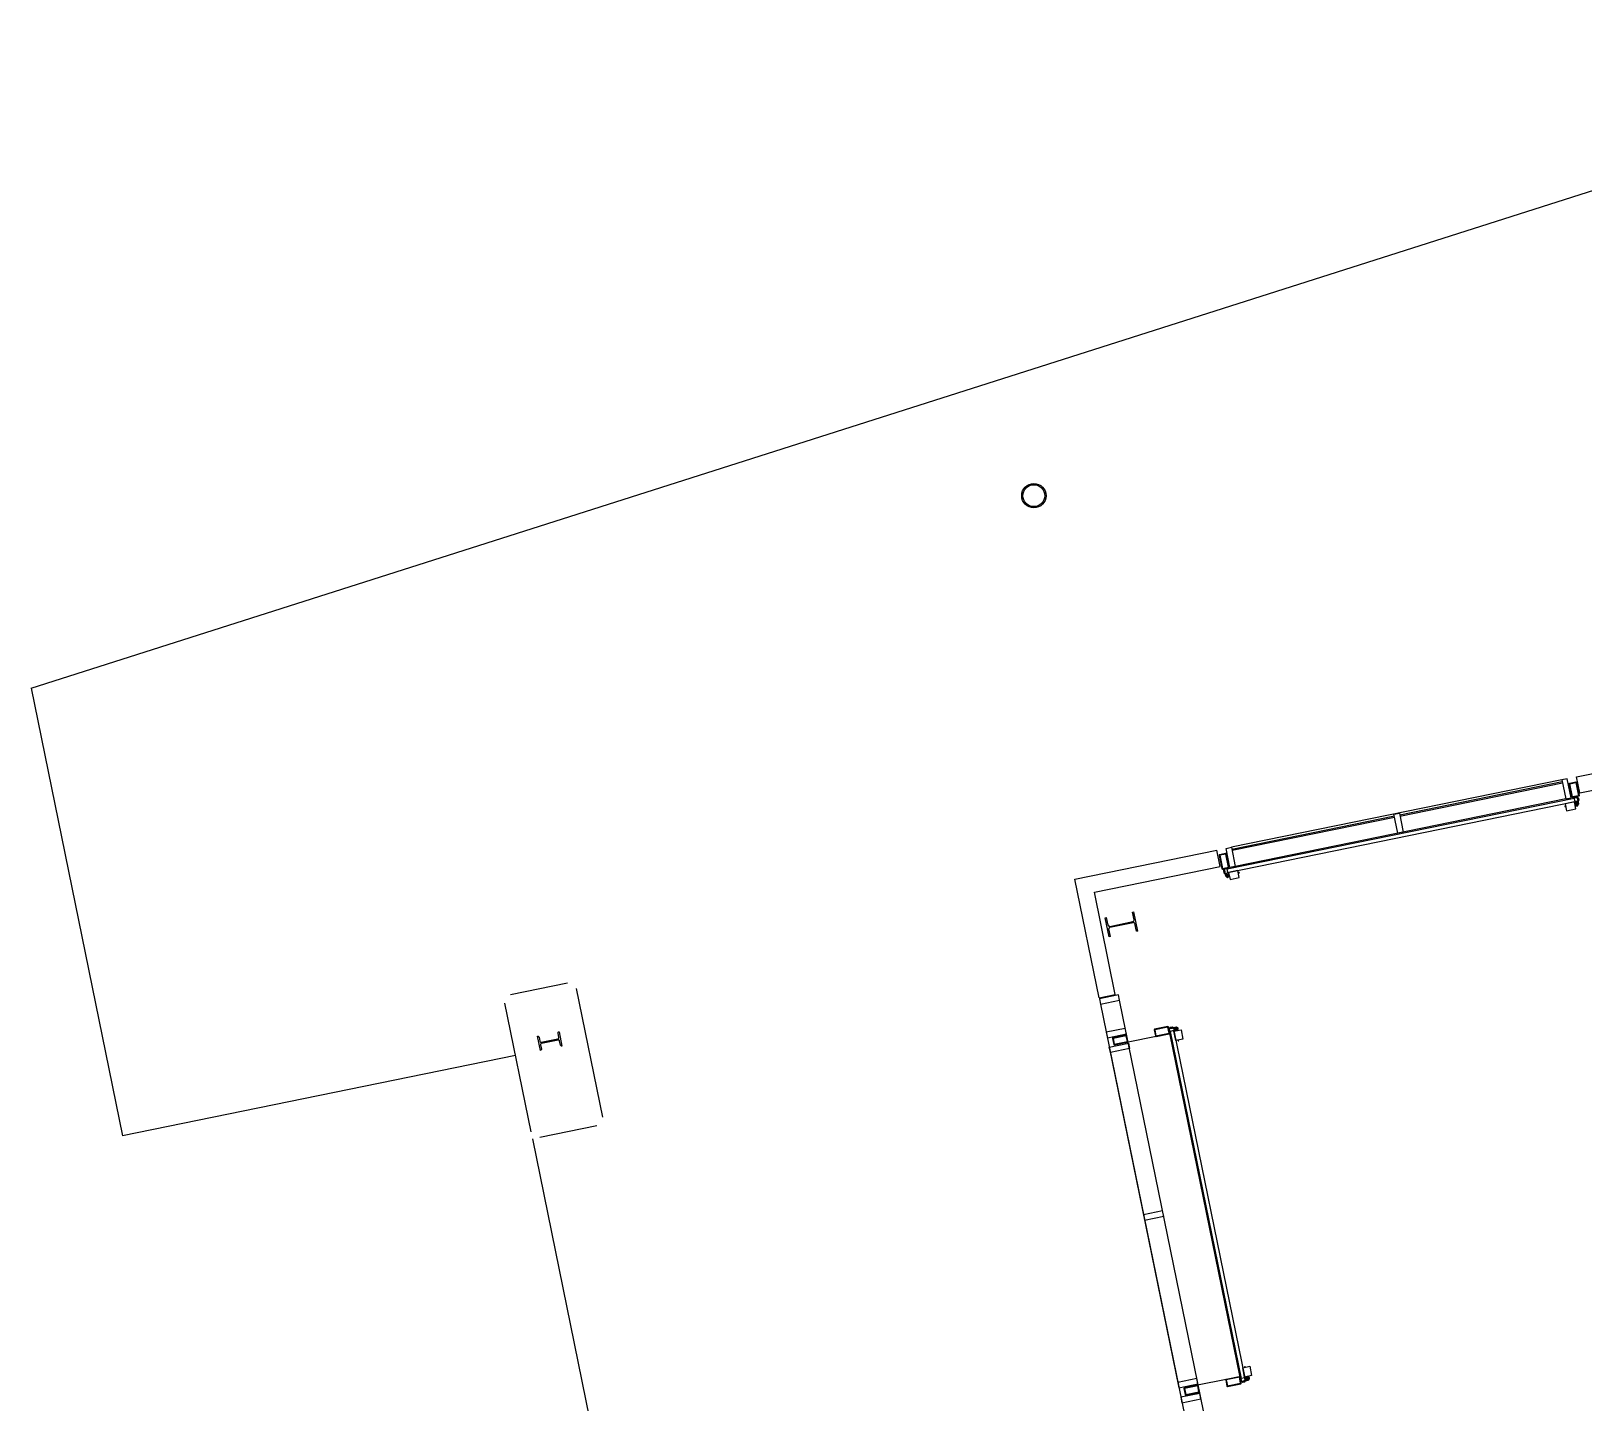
# Model space of a CAD drawing. Header units: inches. Extents: x 69200290 to 69203202, y 27682282 to 27684146.
# Drawn here: x 69200290 to 69200929, y 27683100 to 27683665 of the extents above; entities that cross this region are included whole.
import ezdxf

# ---------------------------------------------------------------- set-up
doc = ezdxf.new("R2010")
doc.units = ezdxf.units.IN
doc.header["$LTSCALE"] = 10
doc.header["$MEASUREMENT"] = 0
doc.layers.get('0').update_dxf_attribs({"linetype": 'CONTINUOUS'})
for name, color, linetype in [('A-DOOR', 2, 'CONTINUOUS'), ('A-GLAZ', 1, 'CONTINUOUS'), ('A-ROOF', 2, 'CONTINUOUS'), ('A-SITE', 3, 'CONTINUOUS'), ('A-WALL', 5, 'CONTINUOUS')]:
    doc.layers.add(name, color=color, linetype=linetype)

# ---------------------------------------------------------------- blocks, each defined once
blk = doc.blocks.new('W12x45')
for p, q in [((-4.0225, 5.455), (-4.0225, 6.03)), ((-4.0225, 6.03), (4.0225, 6.03)), ((-4.0225, 5.455), (-0.7675, 5.455)), ((-0.1675, 4.855), (-0.1675, -4.855)), ((0.1675, 4.855), (0.1675, -4.855)), ((0.7675, 5.455), (4.0225, 5.455)), ((4.0225, 6.03), (4.0225, 5.455)), ((-4.0225, -6.03), (-4.0225, -5.455)), ((-4.0225, -5.455), (-0.7675, -5.455)), ((-4.0225, -6.03), (4.0225, -6.03)), ((0.7675, -5.455), (4.0225, -5.455)), ((4.0225, -5.455), (4.0225, -6.03))]:
    blk.add_line(p, q)
for centre, start, end in [((-0.7675, 4.855), 0, 90), ((0.7675, 4.855), 90, 180), ((-0.7675, -4.855), 270, 0), ((0.7675, -4.855), 180, 270)]:
    blk.add_arc(centre, 0.6, start, end)

msp = doc.modelspace()

# ---------------------------------------------------------------- linework, layer by layer
at = {"layer": 'A-DOOR'}
for p, q in [((69200925.79, 27683349.69), (69200924.57, 27683349.44)), ((69200924.57, 27683349.44), (69200924.62, 27683349.2)), ((69200924.62, 27683349.2), (69200925.83, 27683349.45)), ((69200925.3, 27683347.09), (69200925.36, 27683346.79)), ((69200925.36, 27683346.79), (69200925.83, 27683346.89)), ((69200925.42, 27683346.53), (69200925.88, 27683346.63)), ((69200925.42, 27683346.53), (69200925.48, 27683346.23)), ((69200926.27, 27683347.86), (69200925.53, 27683347.71)), ((69200925.53, 27683347.71), (69200925.58, 27683347.47)), ((69200925.79, 27683346.27), (69200925.55, 27683346.2)), ((69200926.07, 27683347.57), (69200925.58, 27683347.47)), ((69200925.78, 27683347.12), (69200925.83, 27683346.89)), ((69200925.88, 27683346.63), (69200925.93, 27683346.39)), ((69200926.03, 27683347.17), (69200926.18, 27683346.44)), ((69200926.07, 27683347.57), (69200926.31, 27683346.4)), ((69200926.12, 27683346.11), (69200926.08, 27683346.1)), ((69200926.13, 27683349.25), (69200926.33, 27683348.27)), ((69200926.17, 27683345.86), (69200926.13, 27683345.85)), ((69200926.57, 27683348.32), (69200926.27, 27683347.86)), ((69200926.27, 27683347.86), (69200926.56, 27683346.45)), ((69200926.33, 27683348.27), (69200926.57, 27683348.32)), ((69200926.37, 27683349.3), (69200926.44, 27683349.31)), ((69200926.37, 27683349.3), (69200926.57, 27683348.32)), ((69200926.52, 27683346.64), (69200926.76, 27683346.69)), ((69200926.84, 27683348.27), (69200926.54, 27683347.81)), ((69200926.54, 27683347.81), (69200926.76, 27683346.69)), ((69200926.66, 27683349.17), (69200926.84, 27683348.27)), ((69200780.63, 27683319.34), (69200780.81, 27683318.45)), ((69200780.84, 27683319.58), (69200780.77, 27683319.57)), ((69200780.84, 27683319.58), (69200781.04, 27683318.6)), ((69200781.08, 27683319.63), (69200781.28, 27683318.65)), ((69200781.22, 27683320.17), (69200782.44, 27683320.42)), ((69200782.49, 27683320.17), (69200781.28, 27683319.92)), ((69200782.44, 27683320.42), (69200782.49, 27683320.17)), ((69200780.81, 27683318.45), (69200781.27, 27683318.14)), ((69200781.28, 27683318.65), (69200781.04, 27683318.6)), ((69200781.04, 27683318.6), (69200781.5, 27683318.29)), ((69200781.27, 27683318.14), (69200781.5, 27683317.02)), ((69200781.5, 27683318.29), (69200782.23, 27683318.44)), ((69200781.5, 27683318.29), (69200781.78, 27683316.89)), ((69200781.75, 27683317.07), (69200781.5, 27683317.02)), ((69200781.79, 27683318.1), (69200782.28, 27683318.2)), ((69200781.79, 27683318.1), (69200782.03, 27683316.94)), ((69200781.99, 27683317.76), (69200782.14, 27683317.02)), ((69200782.23, 27683318.44), (69200782.28, 27683318.2)), ((69200782.23, 27683317.81), (69200782.28, 27683317.57)), ((69200782.75, 27683317.67), (69200782.28, 27683317.57)), ((69200782.32, 27683316.74), (69200782.36, 27683316.75)), ((69200782.8, 27683317.4), (69200782.34, 27683317.31)), ((69200782.34, 27683317.31), (69200782.38, 27683317.07)), ((69200782.37, 27683316.5), (69200782.41, 27683316.5)), ((69200782.56, 27683317.02), (69200782.81, 27683317.05)), ((69200782.69, 27683317.96), (69200782.75, 27683317.67)), ((69200782.8, 27683317.4), (69200782.86, 27683317.11)), ((69200758.75, 27683254.87), (69200759.65, 27683255.06)), ((69200759.65, 27683255.06), (69200760.11, 27683254.75)), ((69200760.11, 27683254.75), (69200761.23, 27683254.98)), ((69200761.28, 27683254.73), (69200761.23, 27683254.98)), ((69200758.72, 27683252.84), (69200758.47, 27683254.05)), ((69200758.48, 27683252.79), (69200758.72, 27683252.84)), ((69200758.62, 27683254.59), (69200758.61, 27683254.65)), ((69200758.62, 27683254.59), (69200759.6, 27683254.79)), ((69200758.67, 27683254.34), (69200759.65, 27683254.55)), ((69200759.65, 27683254.55), (69200759.6, 27683254.79)), ((69200759.6, 27683254.79), (69200760.06, 27683254.49)), ((69200760.06, 27683254.49), (69200761.47, 27683254.77)), ((69200760.06, 27683254.49), (69200760.21, 27683253.75)), ((69200760.21, 27683253.75), (69200760.46, 27683253.8)), ((69200760.36, 27683254.29), (69200761.52, 27683254.53)), ((69200760.36, 27683254.29), (69200760.46, 27683253.8)), ((69200760.75, 27683254.24), (69200761.48, 27683254.39)), ((69200760.8, 27683254), (69200761.03, 27683254.05)), ((69200760.83, 27683253.52), (69200761.13, 27683253.58)), ((69200761.13, 27683253.58), (69200761.03, 27683254.05)), ((69200761.3, 27683254.1), (69200761.53, 27683254.15)), ((69200761.39, 27683253.63), (69200761.3, 27683254.1)), ((69200761.39, 27683253.63), (69200761.69, 27683253.69)), ((69200761.65, 27683254), (69200761.72, 27683253.77)), ((69200761.81, 27683254.33), (69200761.82, 27683254.29)), ((69200762.06, 27683254.38), (69200762.07, 27683254.34)), ((69200787.5, 27683110.65), (69200787.75, 27683110.7)), ((69200787.75, 27683110.7), (69200788, 27683109.49)), ((69200788.29, 27683109.3), (69200789.27, 27683109.5)), ((69200788.34, 27683109.05), (69200789.32, 27683109.25)), ((69200788.34, 27683109.05), (69200788.35, 27683108.99)), ((69200788.58, 27683108.84), (69200789.47, 27683109.03)), ((69200789.27, 27683109.5), (69200789.32, 27683109.25)), ((69200789.32, 27683109.25), (69200789.63, 27683109.71)), ((69200789.47, 27683109.03), (69200789.78, 27683109.49)), ((69200789.48, 27683110.45), (69200789.72, 27683110.5)), ((69200789.63, 27683109.71), (69200789.48, 27683110.45)), ((69200789.63, 27683109.71), (69200791.03, 27683110)), ((69200789.82, 27683110.01), (69200789.72, 27683110.5)), ((69200789.78, 27683109.49), (69200790.9, 27683109.72)), ((69200789.82, 27683110.01), (69200790.98, 27683110.25)), ((69200789.96, 27683110.9), (69200790.25, 27683110.97)), ((69200790.11, 27683110.45), (69200790.35, 27683110.5)), ((69200790.16, 27683110.21), (69200790.9, 27683110.36)), ((69200790.25, 27683110.97), (69200790.35, 27683110.5)), ((69200790.52, 27683111.02), (69200790.81, 27683111.08)), ((69200790.52, 27683111.02), (69200790.61, 27683110.55)), ((69200790.61, 27683110.55), (69200790.85, 27683110.6)), ((69200790.85, 27683109.96), (69200790.9, 27683109.72)), ((69200790.9, 27683110.78), (69200790.87, 27683111.03)), ((69200791.18, 27683110.54), (69200791.17, 27683110.58)), ((69200791.42, 27683110.59), (69200791.42, 27683110.63))]:
    msp.add_line(p, q, dxfattribs=at)
for centre, radius, start, end in [((69200925.18, 27683347.06), 0.125, 11.54242, 131.56738), ((69200925.49, 27683346.68), 0.166, 138.04977, 245.03508), ((69200925.36, 27683346.21), 0.125, 251.51747, 11.54242), ((69200926.03, 27683346.34), 0.5, 197.17646, 281.54242), ((69200925.88, 27683349.2), 0.5, 11.54242, 101.54242), ((69200925.9, 27683347.15), 0.125, 11.54242, 191.54242), ((69200926.03, 27683346.34), 0.25, 197.17646, 281.54242), ((69200925.88, 27683349.2), 0.25, 11.54242, 101.54242), ((69200925.76, 27683346.74), 0.166, 318.04977, 65.03508), ((69200926.05, 27683346.41), 0.125, 191.54242, 11.54242), ((69200926.07, 27683346.35), 0.25, 281.54242, 11.54242), ((69200926.07, 27683346.35), 0.5, 281.54242, 11.54242), ((69200926.47, 27683349.13), 0.188, 11.54242, 101.54242), ((69200780.81, 27683319.38), 0.188, 101.54242, 191.54242), ((69200781.33, 27683319.68), 0.5, 101.54242, 191.54242), ((69200781.33, 27683319.68), 0.25, 101.54242, 191.54242), ((69200782.27, 27683316.99), 0.5, 191.54242, 281.54242), ((69200782.11, 27683317.78), 0.125, 11.54242, 191.54242), ((69200782.27, 27683316.99), 0.25, 191.54242, 281.54242), ((69200782.26, 27683317.05), 0.125, 191.54242, 11.54242), ((69200782.41, 27683317.46), 0.166, 138.04977, 245.03508), ((69200782.31, 27683316.99), 0.25, 281.54242, 5.90839), ((69200782.31, 27683316.99), 0.5, 281.54242, 5.90839), ((69200782.81, 27683317.99), 0.125, 71.51747, 191.54242), ((69200782.68, 27683317.52), 0.166, 318.04977, 65.03508), ((69200782.99, 27683317.13), 0.125, 191.54242, 311.56738), ((69200758.72, 27683254.1), 0.5, 101.54242, 191.54242), ((69200758.72, 27683254.1), 0.25, 101.54242, 191.54242), ((69200758.79, 27683254.69), 0.188, 101.54242, 191.54242), ((69200760.77, 27683254.12), 0.125, 101.54242, 281.54242), ((69200760.86, 27683253.4), 0.125, 101.54242, 221.56738), ((69200761.18, 27683253.98), 0.166, 48.04977, 155.03508), ((69200761.24, 27683253.7), 0.166, 228.04977, 335.03508), ((69200761.57, 27683254.28), 0.5, 11.54242, 101.54242), ((69200761.51, 27683254.27), 0.125, 281.54242, 101.54242), ((69200761.57, 27683254.28), 0.25, 11.54242, 101.54242), ((69200761.58, 27683254.24), 0.25, 287.17646, 11.54242), ((69200761.71, 27683253.57), 0.125, 341.51747, 101.54242), ((69200761.58, 27683254.24), 0.5, 287.17646, 11.54242), ((69200788.24, 27683109.54), 0.5, 191.54242, 281.54242), ((69200788.24, 27683109.54), 0.25, 191.54242, 281.54242), ((69200788.54, 27683109.03), 0.188, 191.54242, 281.54242), ((69200789.93, 27683111.03), 0.125, 161.51747, 281.54242), ((69200790.14, 27683110.33), 0.125, 101.54242, 281.54242), ((69200790.4, 27683110.9), 0.166, 48.04977, 155.03508), ((69200790.46, 27683110.62), 0.166, 228.04977, 335.03508), ((69200790.79, 27683111.2), 0.125, 281.54242, 41.56738), ((69200790.87, 27683110.48), 0.125, 281.54242, 101.54242), ((69200790.93, 27683110.53), 0.5, 11.54242, 95.90839), ((69200790.93, 27683110.53), 0.25, 11.54242, 95.90839), ((69200790.93, 27683110.49), 0.25, 281.54242, 11.54242), ((69200790.93, 27683110.49), 0.5, 281.54242, 11.54242)]:
    msp.add_arc(centre, radius, start, end, dxfattribs=at)
at = {"layer": 'A-GLAZ'}
for p, q in [((69200919.88, 27683356.65), (69200783.93, 27683328.89)), ((69200853.16, 27683342.26), (69200920.03, 27683355.91)), ((69200853.26, 27683341.77), (69200920.13, 27683355.42)), ((69200921.48, 27683348.81), (69200785.53, 27683321.05)), ((69200784.08, 27683328.15), (69200850.95, 27683341.81)), ((69200784.18, 27683327.66), (69200851.05, 27683341.32)), ((69200730.07, 27683264.43), (69200765.94, 27683088.81)), ((69200773.78, 27683090.41), (69200737.91, 27683266.03)), ((69200733.7, 27683246.67), (69200762.31, 27683106.56))]:
    msp.add_line(p, q, dxfattribs=at)
at = {"layer": 'A-ROOF'}
for p, q in [((69200290.18, 27683394.35), (69201138.24, 27683664.68)), ((69200290.18, 27683394.35), (69200327.79, 27683210.21)), ((69200489.45, 27683243.23), (69200327.79, 27683210.21)), ((69200496.45, 27683208.94), (69200622.51, 27682591.68))]:
    msp.add_line(p, q, dxfattribs=at)
at = {"layer": 'A-SITE'}
for p, q in [((69200782.18, 27683319.99), (69200924.97, 27683349.15)), ((69200782.48, 27683318.53), (69200925.27, 27683347.69)), ((69200921.02, 27683345.91), (69200921.36, 27683345.97)), ((69200921.02, 27683345.91), (69200921.08, 27683345.64)), ((69200921.08, 27683345.64), (69200921.41, 27683345.71)), ((69200925.27, 27683347.69), (69200924.97, 27683349.15)), ((69200782.48, 27683318.53), (69200782.18, 27683319.99)), ((69200787.09, 27683318.55), (69200786.76, 27683318.48)), ((69200787.14, 27683318.29), (69200786.81, 27683318.22)), ((69200787.09, 27683318.55), (69200787.14, 27683318.29)), ((69200752.95, 27683251.11), (69200741.44, 27683248.76)), ((69200758.53, 27683252.51), (69200787.45, 27683110.93)), ((69200760.23, 27683253.49), (69200758.77, 27683253.19)), ((69200758.77, 27683253.19), (69200787.93, 27683110.4)), ((69200760.23, 27683253.49), (69200789.39, 27683110.7)), ((69200762.01, 27683249.24), (69200761.95, 27683249.57)), ((69200762.01, 27683249.24), (69200762.28, 27683249.29)), ((69200762.28, 27683249.29), (69200762.21, 27683249.62)), ((69200789.37, 27683115.3), (69200789.63, 27683115.36)), ((69200789.37, 27683115.3), (69200789.44, 27683114.97)), ((69200789.63, 27683115.36), (69200789.7, 27683115.03)), ((69200781.76, 27683110.03), (69200770.01, 27683107.63)), ((69200789.39, 27683110.7), (69200787.93, 27683110.4))]:
    msp.add_line(p, q, dxfattribs=at)
for points in [[(69200921.77, 27683343.94), (69200925.6, 27683344.72), (69200925, 27683347.63), (69200921.18, 27683346.85)], [(69200783.35, 27683315.67), (69200787.17, 27683316.45), (69200786.58, 27683319.36), (69200782.75, 27683318.58)], [(69200760.29, 27683253.22), (69200763.2, 27683253.81), (69200763.98, 27683249.99), (69200761.07, 27683249.39)], [(69200788.56, 27683114.79), (69200791.47, 27683115.39), (69200792.25, 27683111.57), (69200789.34, 27683110.97)]]:
    msp.add_lwpolyline(points, close=True, dxfattribs=at)
at = {"layer": 'A-WALL'}
for p, q in [((69200925.88, 27683357.87), (69200963.31, 27683365.52)), ((69200927.23, 27683351.26), (69200925.88, 27683357.87)), ((69200927.23, 27683351.26), (69200964.66, 27683358.91)), ((69200719.59, 27683315.75), (69200777.93, 27683327.66)), ((69200779.28, 27683321.05), (69200777.93, 27683327.66)), ((69200727.56, 27683310.48), (69200779.28, 27683321.05)), ((69200729.55, 27683267), (69200719.59, 27683315.75)), ((69200736.16, 27683268.35), (69200727.56, 27683310.48)), ((69200487.39, 27683268.32), (69200510.9, 27683273.13)), ((69200514.44, 27683270.79), (69200525.25, 27683217.88)), ((69200729.55, 27683267), (69200736.16, 27683268.35)), ((69200495.85, 27683211.88), (69200485.05, 27683264.79)), ((69200522.91, 27683214.34), (69200499.39, 27683209.54))]:
    msp.add_line(p, q, dxfattribs=at)
for points in [[(69200923.68, 27683349.26), (69200922.08, 27683357.1), (69200919.88, 27683356.65), (69200921.48, 27683348.81)], [(69200924.24, 27683349.63), (69200923.14, 27683355.02), (69200925.59, 27683355.52), (69200926.69, 27683350.13)], [(69200852.4, 27683334.7), (69200850.8, 27683342.54), (69200853.01, 27683342.99), (69200854.61, 27683335.15)], [(69200782.67, 27683320.72), (69200781.57, 27683326.11), (69200779.12, 27683325.61), (69200780.22, 27683320.22)], [(69200783.33, 27683320.6), (69200781.73, 27683328.44), (69200783.93, 27683328.89), (69200785.53, 27683321.05)], [(69200737.46, 27683268.23), (69200729.62, 27683266.63), (69200730.07, 27683264.43), (69200737.91, 27683266.03)], [(69200740.29, 27683254.4), (69200732.45, 27683252.8), (69200732.9, 27683250.59), (69200740.74, 27683252.19)], [(69200735.75, 27683247.86), (69200741.14, 27683248.96), (69200740.64, 27683251.41), (69200735.25, 27683250.31)], [(69200752.9, 27683251.36), (69200758.29, 27683252.46), (69200757.79, 27683254.91), (69200752.4, 27683253.81)], [(69200741.99, 27683246.07), (69200734.15, 27683244.47), (69200733.7, 27683246.67), (69200741.54, 27683248.27)], [(69200755.62, 27683179.32), (69200747.78, 27683177.72), (69200748.23, 27683175.52), (69200756.07, 27683177.12)], [(69200769.7, 27683110.37), (69200761.86, 27683108.77), (69200762.31, 27683106.56), (69200770.15, 27683108.17)], [(69200782.31, 27683107.33), (69200787.7, 27683108.43), (69200787.2, 27683110.88), (69200781.81, 27683109.78)], [(69200770.95, 27683104.25), (69200763.11, 27683102.65), (69200763.56, 27683100.44), (69200771.4, 27683102.04)], [(69200765.17, 27683103.83), (69200770.56, 27683104.93), (69200770.06, 27683107.38), (69200764.67, 27683106.28)]]:
    msp.add_lwpolyline(points, close=True, dxfattribs=at)
for points in [[(69200924, 27683349.58), (69200922.9, 27683354.97, -0.414214), (69200923.09, 27683355.27), (69200925.54, 27683355.77, -0.414214), (69200925.84, 27683355.57), (69200926.94, 27683350.18, -0.414214), (69200926.74, 27683349.89), (69200924.29, 27683349.39, -0.414214)], [(69200782.91, 27683320.77), (69200781.81, 27683326.16, 0.414214), (69200781.52, 27683326.35), (69200779.07, 27683325.85, 0.414214), (69200778.87, 27683325.56), (69200779.97, 27683320.17, 0.414214), (69200780.27, 27683319.97), (69200782.72, 27683320.47, 0.414214)], [(69200752.95, 27683251.11), (69200758.34, 27683252.21, 0.414214), (69200758.53, 27683252.51), (69200758.03, 27683254.96, 0.414214), (69200757.74, 27683255.15), (69200752.35, 27683254.05, 0.414214), (69200752.15, 27683253.76), (69200752.66, 27683251.31, 0.414214)], [(69200507.96, 27683247.52), (69200507.61, 27683249.24, 0.414214), (69200507.02, 27683249.63), (69200500.17, 27683248.23, 0.414214), (69200499.78, 27683247.64), (69200500.13, 27683245.92, -0.414214), (69200499.74, 27683245.33), (69200498.54, 27683251.21, -0.414214), (69200499.13, 27683250.82), (69200499.48, 27683249.11, 0.414214), (69200500.07, 27683248.72), (69200506.92, 27683250.12, 0.414214), (69200507.31, 27683250.71), (69200506.96, 27683252.42, -0.414214), (69200507.35, 27683253.01), (69200508.55, 27683247.13, -0.414214)], [(69200735.8, 27683247.61), (69200741.19, 27683248.71, 0.414214), (69200741.39, 27683249.01), (69200740.89, 27683251.46, 0.414214), (69200740.59, 27683251.65), (69200735.2, 27683250.55, 0.414214), (69200735.01, 27683250.26), (69200735.51, 27683247.81, 0.414214)], [(69200782.36, 27683107.09), (69200787.75, 27683108.19, 0.414214), (69200787.95, 27683108.48), (69200787.45, 27683110.93, 0.414214), (69200787.15, 27683111.13), (69200781.76, 27683110.03, 0.414214), (69200781.57, 27683109.73), (69200782.07, 27683107.28, 0.414214)], [(69200765.22, 27683103.59), (69200770.61, 27683104.69, 0.414214), (69200770.8, 27683104.98), (69200770.3, 27683107.43, 0.414214), (69200770.01, 27683107.63), (69200764.62, 27683106.52, 0.414214), (69200764.42, 27683106.23), (69200764.92, 27683103.78, 0.414214)]]:
    msp.add_lwpolyline(points, format="xyb", close=True, dxfattribs=at)
for radius in [5.01, 4.5]:
    msp.add_circle((69200702.67, 27683473.55), radius, dxfattribs=at)

# ---------------------------------------------------------------- block references
at = {"layer": 'A-WALL', "rotation": 101.5424241437197}
msp.add_blockref('W12x45', (69200738.69, 27683297.19), dxfattribs=at)

doc.saveas('drawing.dxf')
